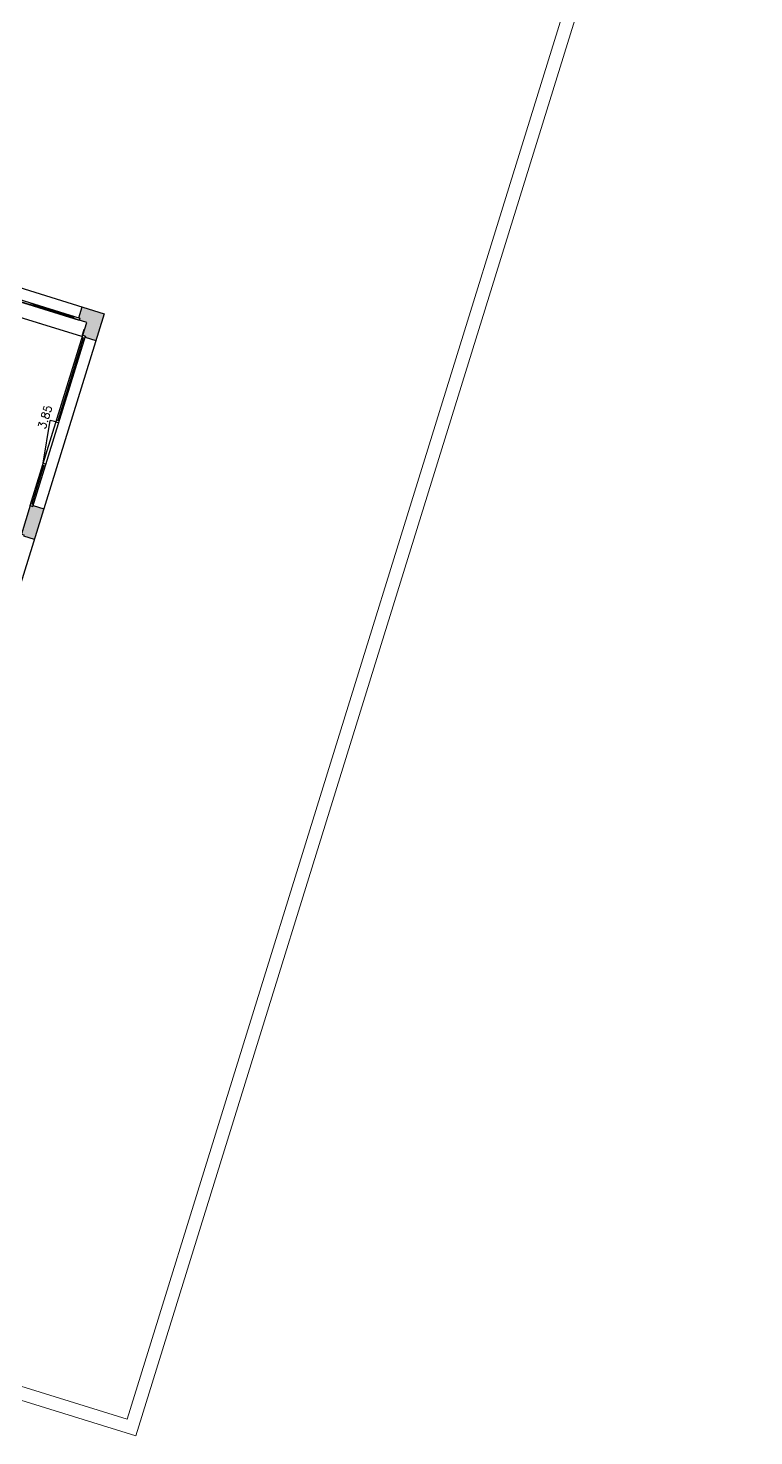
# Model space of a CAD drawing. Header units: metres. Extents: x -1642643 to 2228512, y -1236052 to 2422133.
# Drawn here: x 598586 to 612188, y 118477 to 144854 of the extents above; entities that cross this region are included whole.
import ezdxf
from ezdxf.enums import TextEntityAlignment as Align

# ---------------------------------------------------------------- set-up
doc = ezdxf.new("R2010")
doc.units = ezdxf.units.M
doc.header["$PDSIZE"] = 0.01
for name, color, linetype in [('APPLAT-GRIS', 253, 'Continuous'), ('Cotation nouvelles cloisons', 250, 'Continuous'), ('COTATION-PLANI', 4, 'Continuous'), ('FENETRE', 32, 'Continuous'), ('FENETRE-OUVRANT', 213, 'Continuous'), ('MUR', 130, 'Continuous')]:
    doc.layers.add(name, color=color, linetype=linetype)
doc.layers.add('cotation', color=7, linetype='Continuous', lineweight=20)
doc.styles.add('Simplex 1.5', font='simplex.shx', dxfattribs={"height": 0.075})
doc.dimstyles.get("Standard").update_dxf_attribs({"dimtxt": 0.18, "dimasz": 0.18, "dimexe": 0.18, "dimexo": 0.0625, "dimgap": 0.09, "dimtad": 0, "dimtih": 1, "dimtoh": 1, "dimdec": 4, "dimzin": 0, "dimdsep": 46, "dimtxsty": 'Standard', "dimcen": 0.09, "dimadec": 0, "dimazin": 0, "dimtfac": 1, "dimtdec": 4, "dimtofl": 0, "dimtmove": 0, "dimatfit": 0, "dimfxl": 1, "dimtolj": 1, "dimtzin": 0, "dimarcsym": 0})

# ---------------------------------------------------------------- blocks, each defined once
blk = doc.blocks.new('*D285')
at = {"layer": 'Cotation nouvelles cloisons', "color": 0, "lineweight": -2, "transparency": 16777216}
for p, q in [((595273, 140561), (595232, 140426)), ((595232, 140426), (597411, 139751)), ((599591, 139075), (597412, 139751)), ((599633, 139210), (599591, 139075))]:
    blk.add_line(p, q, dxfattribs=at)
at = {"layer": 'Cotation nouvelles cloisons', "color": 0, "transparency": 16777216}
for points in [[(595232, 140426), (595232, 140426), (595232, 140426)], [(599591, 139075), (599591, 139075), (599591, 139075)]]:
    blk.add_solid(points, dxfattribs=at)
at = {"layer": 'Defpoints', "color": 0, "transparency": 16777216}
for p in [(595273, 140561), (599591, 139075), (599633, 139210)]:
    blk.add_point(p, dxfattribs=at)
at = {"layer": 'Cotation nouvelles cloisons', "color": 0, "transparency": 16777216, "insert": (597411, 139751), "char_height": 0.18, "attachment_point": 5}
blk.add_mtext('\\A1;4563.9163', dxfattribs=at)

msp = doc.modelspace()

# ---------------------------------------------------------------- hatches: boundary and pattern name
at = {"layer": 'APPLAT-GRIS'}
for points in [[(599600.61806, 139629.48953), (599538.4311, 139428.90842), (599557.53406, 139422.98585), (599545.68893, 139384.77993), (599688.96115, 139340.36067), (599613.89568, 139098.24053), (599661.65309, 139083.43411), (599655.73052, 139064.33114), (599856.31164, 139002.14419), (600011.33176, 139502.15434)], [(599600.61806, 139629.48953), (599538.4311, 139428.90842), (599557.53406, 139422.98585), (599545.68893, 139384.77993), (599688.96115, 139340.36067), (599613.89568, 139098.24053), (599661.65309, 139083.43411), (599655.73052, 139064.33114), (599856.31164, 139002.14419), (600011.33176, 139502.15434)], [(598678.50694, 135912.34224), (598672.58438, 135893.23927), (598624.82697, 135908.04569), (598458.98263, 135373.12257), (598506.74004, 135358.31615), (598500.81747, 135339.21319), (598701.39859, 135277.02623), (598879.08806, 135850.15528)], [(598678.50694, 135912.34224), (598672.58438, 135893.23927), (598624.82697, 135908.04569), (598458.98263, 135373.12257), (598506.74004, 135358.31615), (598500.81747, 135339.21319), (598701.39859, 135277.02623), (598879.08806, 135850.15528)]]:
    msp.add_hatch(color=256, dxfattribs=at).paths.add_polyline_path(points)

# ---------------------------------------------------------------- linework, layer by layer
at = {"layer": 'cotation'}
for points in [[(612188.0913, 155834.91193), (600605.98556, 118477.37219), (576182.14568, 126049.59182), (587764.25142, 163407.13157)], [(611875.27217, 155670.15698), (600441.23062, 118790.19131), (576494.96481, 126214.34677), (587929.00637, 163094.31244)]]:
    msp.add_lwpolyline(points, close=True, dxfattribs=at)
at = {"layer": 'FENETRE', "flags": 128}
for points in [[(595343.03705, 140687.74471), (599545.68893, 139384.77993)], [(595343.03705, 140687.74471), (599545.68893, 139384.77993)], [(595354.88219, 140725.95063), (599557.53406, 139422.98585)], [(595354.88219, 140725.95063), (599557.53406, 139422.98585)], [(598640.59184, 139707.26908), (598628.7467, 139669.06315)], [(598640.59184, 139707.26908), (598628.7467, 139669.06315)], [(598678.79776, 139695.42394), (598666.95263, 139657.21802)], [(598678.79776, 139695.42394), (598666.95263, 139657.21802)], [(599436.99372, 139439.41829), (598672.87519, 139676.32098)], [(599436.99372, 139439.41829), (598672.87519, 139676.32098)], [(599442.91628, 139458.52126), (599431.07115, 139420.31533)], [(599442.91628, 139458.52126), (599431.07115, 139420.31533)], [(598624.82697, 135908.04569), (599613.89568, 139098.24053)], [(598624.82697, 135908.04569), (599613.89568, 139098.24053)], [(598672.58438, 135893.23927), (599661.65309, 139083.43411)], [(598672.58438, 135893.23927), (599661.65309, 139083.43411)], [(599146.20131, 137505.29138), (599625.92925, 139052.63139)], [(599146.20131, 137505.29138), (599625.92925, 139052.63139)], [(599602.05055, 139060.0346), (599649.80795, 139045.22818)], [(599602.05055, 139060.0346), (599649.80795, 139045.22818)], [(599613.89568, 139098.24053), (599661.65309, 139083.43411)], [(599613.89568, 139098.24053), (599661.65309, 139083.43411)], [(599110.47747, 137474.48866), (599158.23488, 137459.68225)], [(599110.47747, 137474.48866), (599158.23488, 137459.68225)], [(599122.32261, 137512.69459), (599170.08002, 137497.88817)], [(599122.32261, 137512.69459), (599170.08002, 137497.88817)], [(598660.55081, 135938.84841), (598882.64707, 136655.20952)], [(598660.55081, 135938.84841), (598882.64707, 136655.20952)], [(598858.76837, 136662.61273), (598906.52578, 136647.80631)], [(598858.76837, 136662.61273), (598906.52578, 136647.80631)], [(598870.6135, 136700.81866), (598918.37091, 136686.01224)], [(598870.6135, 136700.81866), (598918.37091, 136686.01224)], [(598624.82697, 135908.04569), (598672.58438, 135893.23927)], [(598624.82697, 135908.04569), (598672.58438, 135893.23927)], [(598636.6721, 135946.25162), (598684.42951, 135931.4452)], [(598636.6721, 135946.25162), (598684.42951, 135931.4452)]]:
    msp.add_lwpolyline(points, dxfattribs=at)
at = {"layer": 'FENETRE-OUVRANT'}
msp.add_lwpolyline([(598870.6135, 136700.81866), (598996.03455, 137501.0496)], dxfattribs=at)
msp.add_lwpolyline([(598870.6135, 136700.81866), (598996.03455, 137501.0496)], dxfattribs=at)
for start, end in [(69.402527835, 82.959808003), (69.402527834, 82.959808006)]:
    msp.add_arc((598935.08199, 137007.49333), 497.30575, start, end, dxfattribs=at)
at = {"layer": 'MUR'}
for p, q in [((584266.33056, 144383.63931), (600011.33176, 139502.15434)), ((599688.96115, 139340.36067), (595419.4489, 140664.05443)), ((599688.96115, 139340.36067), (595419.4489, 140664.05443)), ((600011.33176, 139502.15434), (595350.2714, 124468.1224)), ((599613.89568, 139098.24053), (599688.96115, 139340.36067)), ((599613.89568, 139098.24053), (599688.96115, 139340.36067))]:
    msp.add_line(p, q, dxfattribs=at)
at = {"layer": 'MUR', "flags": 128}
for points in [[(599538.4311, 139428.90842), (599600.61805, 139629.48953)], [(599538.4311, 139428.90842), (599600.61805, 139629.48953)], [(599538.4311, 139428.90842), (599557.53406, 139422.98585), (599545.68893, 139384.77993)], [(599538.4311, 139428.90842), (599557.53406, 139422.98585), (599545.68893, 139384.77993)], [(599613.89568, 139098.24053), (599661.65309, 139083.43411), (599655.73052, 139064.33114), (599856.31164, 139002.14419)], [(599613.89568, 139098.24053), (599661.65309, 139083.43411), (599655.73052, 139064.33114), (599856.31164, 139002.14419)], [(598624.82697, 135908.04569), (598458.98263, 135373.12257)], [(598624.82697, 135908.04569), (598458.98263, 135373.12257)], [(598624.82697, 135908.04569), (598672.58438, 135893.23927), (598678.50694, 135912.34224), (598879.08805, 135850.15528)], [(598624.82697, 135908.04569), (598672.58438, 135893.23927), (598678.50694, 135912.34224), (598879.08805, 135850.15528)], [(598458.98263, 135373.12257), (598506.74004, 135358.31615), (598500.81747, 135339.21319), (598701.39859, 135277.02623)], [(598458.98263, 135373.12257), (598506.74004, 135358.31615), (598500.81747, 135339.21319), (598701.39859, 135277.02623)]]:
    msp.add_lwpolyline(points, dxfattribs=at)

# ---------------------------------------------------------------- texts
at = {"layer": 'COTATION-PLANI', "style": 'Simplex 1.5'}
for rotation in [72.774788991, 72.774788986]:
    msp.add_text('3.85', height=150, rotation=rotation, dxfattribs=at).set_placement((598975.12515, 137544.45318), align=Align.CENTER)

# ---------------------------------------------------------------- dimensions: what is measured, and where the dimension line sits
at = {"layer": 'Cotation nouvelles cloisons'}
dim = msp.add_linear_dim(base=(599590.87766, 139074.93624), p1=(595273.43409, 140561.17698), p2=(599632.6503, 139209.67195), angle=162.774789, dimstyle='Standard', dxfattribs=at)
dim.commit()
dim.dimension.update_dxf_attribs({"geometry": '*D285', "text_midpoint": (597411.26955, 139750.68876)})

doc.saveas('drawing.dxf')
